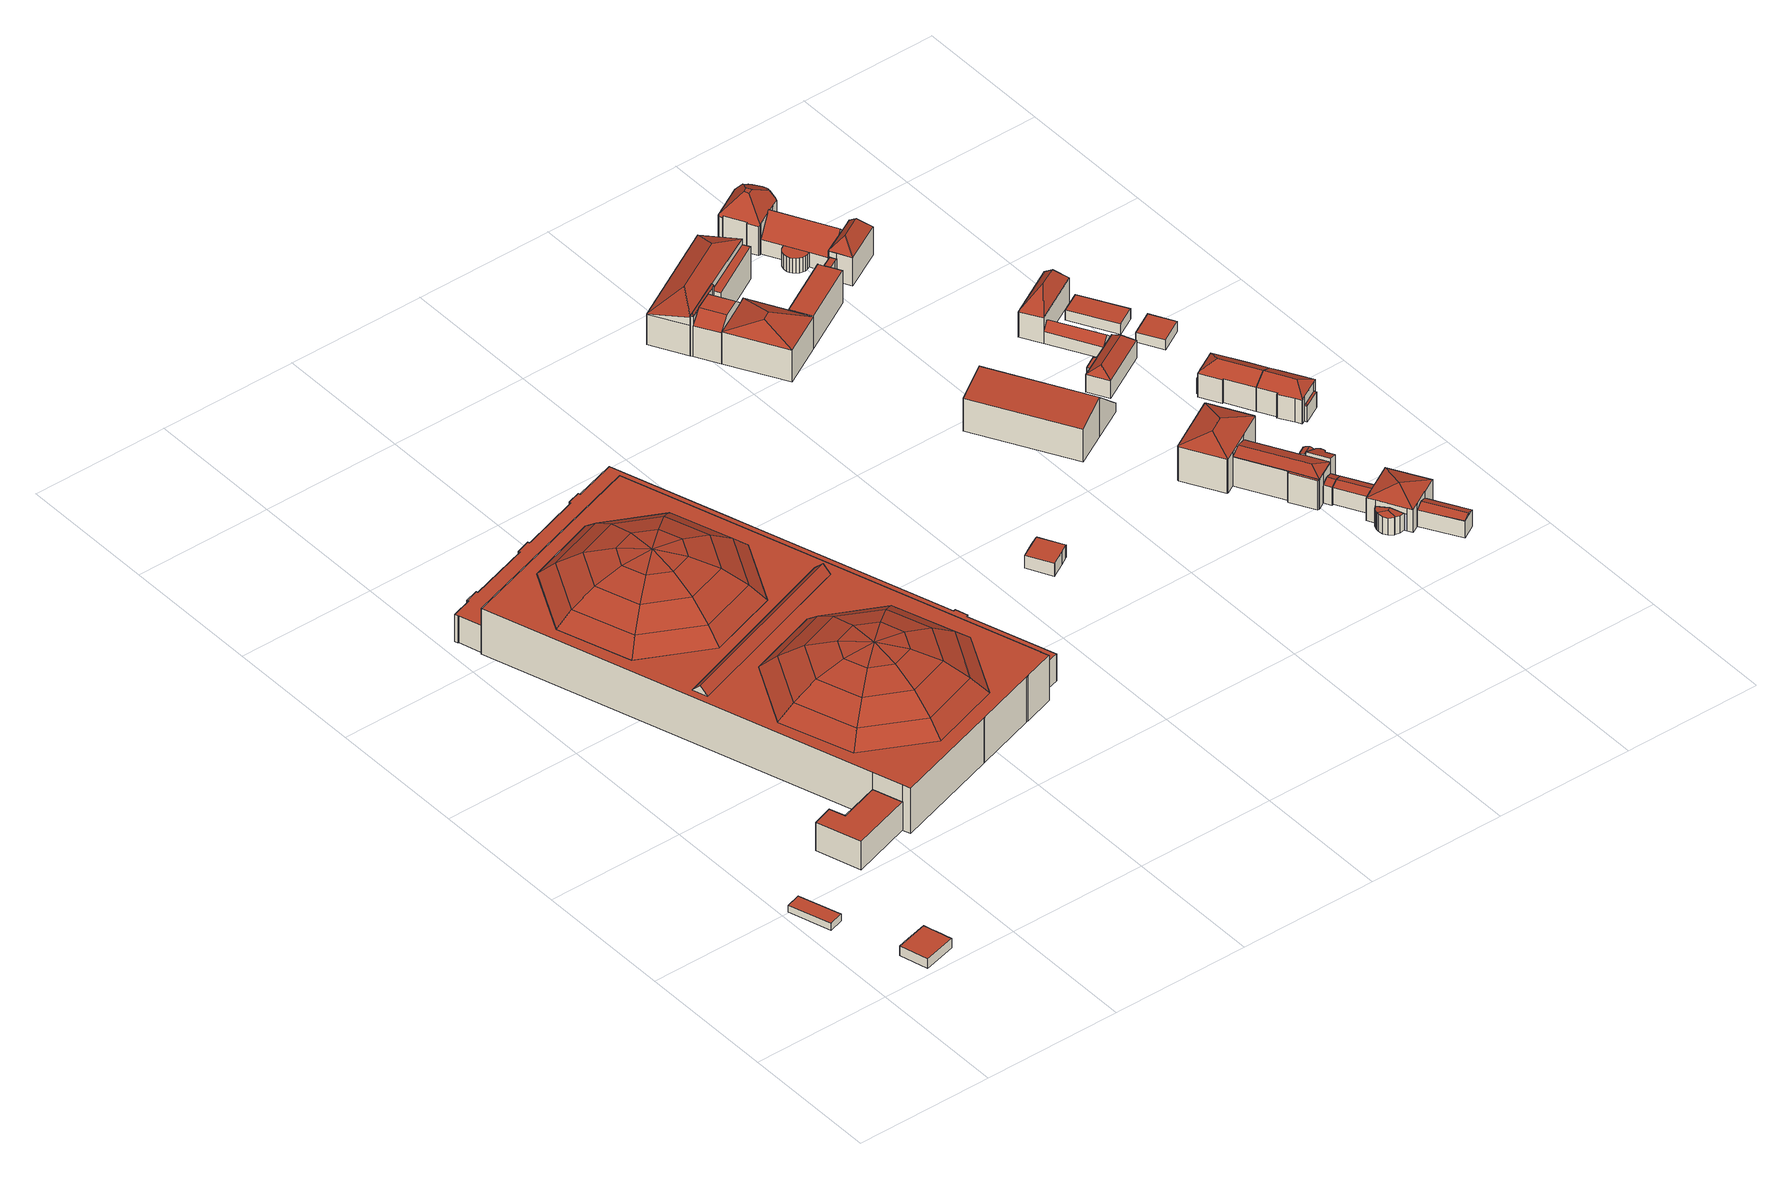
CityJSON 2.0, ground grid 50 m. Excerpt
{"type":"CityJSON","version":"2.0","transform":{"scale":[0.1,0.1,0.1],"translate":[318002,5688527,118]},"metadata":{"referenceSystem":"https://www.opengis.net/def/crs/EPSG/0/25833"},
"CityObjects":{
"building1":{"type":"Building","attributes":{"Dachtyp_tdc":"tdcPolyFlatRoof","Gemeindeschluessel":14713000,"Dachneigung":0,"QualitaetDacherkennung":82,"Geometrietyp2DReferenz":"3000","function":"31001_9998","roofType":"1000","measuredHeight":2.68},"geometry":[{"type":"MultiSurface","lod":"2","boundaries":[[[0,1,2,3]],[[1,4,5,2]],[[4,6,7,5]],[[6,0,3,7]],[[6,4,1,0]],[[3,2,5,7]]],"semantics":{"surfaces":[{"type":"WallSurface"},{"type":"RoofSurface"},{"type":"GroundSurface"}],"values":[0,0,0,0,1,2]}}]},
"building2":{"type":"Building","attributes":{"Dachtyp_tdc":"tdcPolyFlatRoof","Gemeindeschluessel":14713000,"Dachneigung":0,"QualitaetDacherkennung":83,"Geometrietyp2DReferenz":"3000","function":"31001_2000","roofType":"1000","measuredHeight":3.81},"geometry":[{"type":"MultiSurface","lod":"2","boundaries":[[[8,9,10,11]],[[9,12,13,10]],[[12,14,15,13]],[[14,16,17,15]],[[16,18,19,17]],[[18,20,21,19]],[[20,22,23,21]],[[22,8,11,23]],[[22,20,18,16,14,12,9,8]],[[11,10,13,15,17,19,21,23]]],"semantics":{"surfaces":[{"type":"WallSurface"},{"type":"RoofSurface"},{"type":"GroundSurface"}],"values":[0,0,0,0,0,0,0,0,1,2]}}]},
"building3":{"type":"Building","attributes":{"name":"Kohlrabizirkus","Dachtyp_tdc":"tdcPolyFlatRoof","Gemeindeschluessel":14713000,"Dachneigung":0,"QualitaetDacherkennung":100,"Geometrietyp2DReferenz":"3000","function":"31001_2090","roofType":"1000","measuredHeight":11.05},"geometry":[{"type":"MultiSurface","lod":"2","boundaries":[[[24,25,26,27]],[[25,28,29,26]],[[28,30,31,29]],[[30,32,33,31]],[[32,34,35,33]],[[34,24,27,35]],[[34,32,30,28,25,24]],[[27,26,29,31,33,35]]],"semantics":{"surfaces":[{"type":"WallSurface"},{"type":"RoofSurface"},{"type":"GroundSurface"}],"values":[0,0,0,0,0,0,1,2]}}]},
"building4":{"type":"Building","attributes":{"name":"Kohlrabizirkus","Gemeindeschluessel":14713000,"QualitaetDacherkennung":100,"Geometrietyp2DReferenz":"3000","function":"31001_2090","roofType":"9999"},"children":["building4-1","building4-2","building4-3","building4-4","building4-5"]},
"building4-1":{"type":"BuildingPart","attributes":{"Dachtyp_tdc":"tdcFreeFormRoof","Dachneigung":43.94,"QualitaetDacherkennung":100,"Geometrietyp2DReferenz":"3000","roofType":"5000","measuredHeight":14.96},"parents":["building4"],"geometry":[{"type":"MultiSurface","lod":"2","boundaries":[[[36,37,38]],[[36,38,39]],[[36,39,40]],[[36,40,41]],[[36,41,42]],[[36,42,43]],[[36,43,44]],[[36,44,37]],[[37,45,46,38]],[[38,46,47,39]],[[39,47,48,40]],[[40,48,49,41]],[[41,49,50,42]],[[42,50,51,43]],[[43,51,52,44]],[[44,52,45,37]],[[45,53,54,46]],[[46,54,55,47]],[[47,55,56,48]],[[48,56,57,49]],[[49,57,58,50]],[[50,58,59,51]],[[51,59,60,52]],[[52,60,53,45]],[[53,61,62,54]],[[54,62,63,55]],[[55,63,64,56]],[[56,64,65,57]],[[57,65,66,58]],[[58,66,67,59]],[[59,67,68,60]],[[60,68,61,53]],[[61,68,67,66,65,64,63,62]]],"semantics":{"surfaces":[{"type":"RoofSurface"},{"type":"ClosureSurface"}],"values":[0,0,0,0,0,0,0,0,0,0,0,0,0,0,0,0,0,0,0,0,0,0,0,0,0,0,0,0,0,0,0,0,1]}}]},
"building4-2":{"type":"BuildingPart","attributes":{"Dachtyp_tdc":"tdcPolyFlatRoof","Dachneigung":0,"QualitaetDacherkennung":100,"Geometrietyp2DReferenz":"3000","roofType":"1000","measuredHeight":17.82},"parents":["building4"],"geometry":[{"type":"MultiSurface","lod":"2","boundaries":[[[69,70,71,72,73,74]],[[70,75,76,71]],[[75,77,78,76]],[[77,79,80,78]],[[79,81,82,80]],[[81,83,84,82]],[[83,85,86,84]],[[85,87,88,86]],[[87,89,90,88]],[[89,91,92,93,94,90]],[[72,71,76,78,80,82,84,86,88,90,94,95]],[[95,94,93,96]],[[97,92,91,98]],[[97,96,93,92]],[[98,69,74,97]],[[96,73,72,95]],[[96,97,74,73]],[[85,83,81,79,77,75,70,69,98,91,89,87],[66,65,64,63,62,61,68,67],[99,100,101,102],[103,104,105,106,107,108,109,110]],[[66,67,68,61,62,63,64,65]],[[103,110,109,108,107,106,105,104]],[[99,102,101,100]]],"semantics":{"surfaces":[{"type":"WallSurface"},{"type":"GroundSurface"},{"type":"ClosureSurface"},{"type":"RoofSurface"}],"values":[0,0,0,0,0,0,0,0,0,0,1,0,0,2,0,0,2,3,2,2,2]}}]},
"building4-3":{"type":"BuildingPart","attributes":{"Dachtyp_tdc":"tdcFreeFormRoof","Dachneigung":43.94,"QualitaetDacherkennung":100,"Geometrietyp2DReferenz":"3000","roofType":"5000","measuredHeight":14.96},"parents":["building4"],"geometry":[{"type":"MultiSurface","lod":"2","boundaries":[[[111,112,113]],[[111,113,114]],[[111,114,115]],[[111,115,116]],[[111,116,117]],[[111,117,118]],[[111,118,119]],[[111,119,112]],[[112,120,121,113]],[[113,121,122,114]],[[114,122,123,115]],[[115,123,124,116]],[[116,124,125,117]],[[117,125,126,118]],[[118,126,127,119]],[[119,127,120,112]],[[120,128,129,121]],[[121,129,130,122]],[[122,130,131,123]],[[123,131,132,124]],[[124,132,133,125]],[[125,133,134,126]],[[126,134,135,127]],[[127,135,128,120]],[[128,108,107,129]],[[129,107,106,130]],[[130,106,105,131]],[[131,105,104,132]],[[132,104,103,133]],[[133,103,110,134]],[[134,110,109,135]],[[135,109,108,128]],[[104,105,106,107,108,109,110,103]]],"semantics":{"surfaces":[{"type":"RoofSurface"},{"type":"ClosureSurface"}],"values":[0,0,0,0,0,0,0,0,0,0,0,0,0,0,0,0,0,0,0,0,0,0,0,0,0,0,0,0,0,0,0,0,1]}}]},
"building4-4":{"type":"BuildingPart","attributes":{"Dachtyp_tdc":"tdcPolyFlatRoof","Dachneigung":0,"QualitaetDacherkennung":100,"Geometrietyp2DReferenz":"3000","roofType":"1000","measuredHeight":10.6},"parents":["building4"],"geometry":[{"type":"MultiSurface","lod":"2","boundaries":[[[92,136,137,93]],[[136,138,139,137]],[[138,140,141,139]],[[140,142,143,141]],[[142,144,145,143]],[[144,146,147,145]],[[146,148,149,147]],[[148,150,151,149]],[[150,152,153,151]],[[152,154,155,153]],[[154,156,157,155]],[[156,158,159,157]],[[158,160,161,159]],[[160,162,163,161]],[[162,164,165,163]],[[164,166,167,165]],[[166,168,169,167]],[[168,170,171,169]],[[170,172,173,171]],[[172,174,175,173]],[[174,176,177,175]],[[176,178,179,177]],[[178,180,181,179]],[[180,182,183,181]],[[182,74,73,183]],[[74,182,180,178,176,174,172,170,168,166,164,162,160,158,156,154,152,150,148,146,144,142,140,138,136,92,97]],[[96,93,137,139,141,143,145,147,149,151,153,155,157,159,161,163,165,167,169,171,173,175,177,179,181,183,73]],[[93,96,97,92]],[[96,73,74,97]]],"semantics":{"surfaces":[{"type":"WallSurface"},{"type":"RoofSurface"},{"type":"GroundSurface"},{"type":"ClosureSurface"}],"values":[0,0,0,0,0,0,0,0,0,0,0,0,0,0,0,0,0,0,0,0,0,0,0,0,0,1,2,3,3]}}]},
"building4-5":{"type":"BuildingPart","attributes":{"Dachtyp_tdc":"tdcGableRoof","Dachneigung":45,"QualitaetDacherkennung":100,"Geometrietyp2DReferenz":"3000","roofType":"3100","measuredHeight":2.92},"parents":["building4"],"geometry":[{"type":"MultiSurface","lod":"2","boundaries":[[[100,99,184]],[[102,101,185]],[[99,102,185,184]],[[101,100,184,185]],[[100,101,102,99]]],"semantics":{"surfaces":[{"type":"WallSurface"},{"type":"RoofSurface"},{"type":"ClosureSurface"}],"values":[0,0,1,1,2]}}]},
"building5":{"type":"Building","attributes":{"Dachtyp_tdc":"tdcPolyFlatRoof","Gemeindeschluessel":14713000,"Dachneigung":0,"QualitaetDacherkennung":83,"Geometrietyp2DReferenz":"3000","function":"31001_9998","roofType":"1000","measuredHeight":5.02},"geometry":[{"type":"MultiSurface","lod":"2","boundaries":[[[186,187,188,189]],[[187,190,191,188]],[[190,192,193,191]],[[192,194,195,193]],[[194,196,197,195]],[[196,198,199,197]],[[198,200,201,199]],[[200,202,203,201]],[[202,204,205,203]],[[204,206,207,205]],[[206,186,189,207]],[[206,204,202,200,198,196,194,192,190,187,186]],[[189,188,191,193,195,197,199,201,203,205,207]]],"semantics":{"surfaces":[{"type":"WallSurface"},{"type":"RoofSurface"},{"type":"GroundSurface"}],"values":[0,0,0,0,0,0,0,0,0,0,0,1,2]}}]},
"building6":{"type":"Building","attributes":{"name":"Universität Leipzig - Veterinärmedizinische Fakultät","Gemeindeschluessel":14713000,"Geometrietyp2DReferenz":"3000","function":"31001_3023","roofType":"9999"},"children":["building6-1","building6-2","building6-3","building6-4","building6-5","building6-6","building6-7","building6-8"]},
"building6-1":{"type":"BuildingPart","attributes":{"Dachtyp_tdc":"tdcHipRoof","Dachneigung":50.29,"QualitaetDacherkennung":67,"Geometrietyp2DReferenz":"3000","roofType":"3200","measuredHeight":15.91},"parents":["building6"],"geometry":[{"type":"MultiSurface","lod":"2","boundaries":[[[208,209,210,211]],[[209,212,210]],[[213,214,215,216]],[[214,217,218,215]],[[217,219,220,218]],[[219,221,222,220]],[[221,208,211,222]],[[223,208,224,225]],[[221,226,227]],[[208,221,227,224]],[[226,228,229,225,224,227]],[[213,225,229,214]],[[214,229,228,217]],[[217,228,226,219]],[[219,226,221]],[[209,223,225,213]],[[208,223,209]],[[211,210,230,216,215,218,220,222]],[[216,230,231,212,209,213]],[[230,210,212,231]]],"semantics":{"surfaces":[{"type":"WallSurface"},{"type":"RoofSurface"},{"type":"GroundSurface"},{"type":"ClosureSurface"}],"values":[0,0,0,0,0,0,0,1,1,1,1,0,0,0,0,0,0,2,0,3]}}]},
"building6-2":{"type":"BuildingPart","attributes":{"Dachtyp_tdc":"tdcPolyFlatRoof","Dachneigung":0,"QualitaetDacherkennung":67,"Geometrietyp2DReferenz":"3000","roofType":"1000","measuredHeight":12.81},"parents":["building6"],"geometry":[{"type":"MultiSurface","lod":"2","boundaries":[[[232,233,234,235,236]],[[233,237,238,234]],[[237,239,238]],[[240,241,242,243,244]],[[241,245,246,242]],[[245,247,248,249,246]],[[247,245,241,240,237,233,232]],[[235,234,238,243,242,246,249]],[[244,239,237,240]],[[244,243,238,239]],[[236,248,247,232]],[[235,249,248,236]]],"semantics":{"surfaces":[{"type":"WallSurface"},{"type":"RoofSurface"},{"type":"GroundSurface"},{"type":"ClosureSurface"}],"values":[0,0,0,0,0,0,1,2,0,3,0,3]}}]},
"building6-3":{"type":"BuildingPart","attributes":{"Dachtyp_tdc":"tdcCutGableRoof","Dachneigung":1.65,"QualitaetDacherkennung":38,"Geometrietyp2DReferenz":"3000","roofType":"9999","measuredHeight":15.88},"parents":["building6"],"geometry":[{"type":"MultiSurface","lod":"2","boundaries":[[[250,251,252,253]],[[254,255,256,257]],[[251,250,258,259,260,261]],[[255,254,262,263,264]],[[262,265,260,259,263]],[[253,252,257,256]],[[257,252,251,254]],[[250,253,256,255]],[[260,265,261]],[[254,251,261,265,262]],[[264,263,259,258]],[[255,264,258,250]]],"semantics":{"surfaces":[{"type":"WallSurface"},{"type":"RoofSurface"},{"type":"GroundSurface"},{"type":"ClosureSurface"}],"values":[0,0,1,1,1,2,3,3,0,3,0,3]}}]},
"building6-4":{"type":"BuildingPart","attributes":{"Dachtyp_tdc":"tdcHipRoof","Dachneigung":17.45,"QualitaetDacherkennung":15,"Geometrietyp2DReferenz":"3000","roofType":"3200","measuredHeight":16.06},"parents":["building6"],"geometry":[{"type":"MultiSurface","lod":"2","boundaries":[[[248,266,267,249]],[[266,268,250,253,267]],[[268,266,269]],[[248,236,270,271]],[[266,248,271,269]],[[270,264,258,268,269,271]],[[249,267,253,256,272,235]],[[272,256,255,264,270]],[[250,268,258]],[[256,253,250,255]],[[255,250,258,264]],[[236,235,272,270]],[[248,249,235,236]]],"semantics":{"surfaces":[{"type":"WallSurface"},{"type":"RoofSurface"},{"type":"GroundSurface"},{"type":"ClosureSurface"}],"values":[0,0,1,1,1,1,2,0,0,3,3,0,3]}}]},
"building6-5":{"type":"BuildingPart","attributes":{"Dachtyp_tdc":"tdcHipRoof","Dachneigung":29.47,"QualitaetDacherkennung":19,"Geometrietyp2DReferenz":"3000","roofType":"3200","measuredHeight":16.26},"parents":["building6"],"geometry":[{"type":"MultiSurface","lod":"2","boundaries":[[[273,274,275,276]],[[277,278,279,280]],[[281,282,283,284]],[[282,273,276,283]],[[285,273,286]],[[287,288,289]],[[273,287,289,286]],[[288,290,291,285,286,289]],[[277,292,291,290,278]],[[281,288,287,282]],[[282,287,273]],[[273,285,293,274]],[[276,275,280,279,284,283]],[[280,275,274,277]],[[284,279,278,281]],[[292,293,285,291]],[[274,293,292,277]],[[278,290,288,281]]],"semantics":{"surfaces":[{"type":"WallSurface"},{"type":"RoofSurface"},{"type":"GroundSurface"},{"type":"ClosureSurface"}],"values":[0,0,0,0,1,1,1,1,0,0,0,0,2,3,3,0,3,3]}}]},
"building6-6":{"type":"BuildingPart","attributes":{"Dachtyp_tdc":"tdcPolyFlatRoof","Dachneigung":0,"QualitaetDacherkennung":52,"Geometrietyp2DReferenz":"3000","roofType":"1000","measuredHeight":12.73},"parents":["building6"],"geometry":[{"type":"MultiSurface","lod":"2","boundaries":[[[293,294,295,275,274]],[[294,296,297,295]],[[296,292,277,280,297]],[[292,296,294,293]],[[275,295,297,280]],[[274,275,280,277]],[[274,277,292,293]]],"semantics":{"surfaces":[{"type":"WallSurface"},{"type":"RoofSurface"},{"type":"GroundSurface"},{"type":"ClosureSurface"}],"values":[0,0,0,1,2,3,3]}}]},
"building6-7":{"type":"BuildingPart","attributes":{"Dachtyp_tdc":"tdcPolyFlatRoof","Dachneigung":0,"QualitaetDacherkennung":34,"Geometrietyp2DReferenz":"3000","roofType":"1000","measuredHeight":8.87},"parents":["building6"],"geometry":[{"type":"MultiSurface","lod":"2","boundaries":[[[239,298,299,238]],[[298,231,230,299]],[[212,300,301,210]],[[300,302,242,301]],[[302,244,243,242]],[[302,300,212,231,298,239,244]],[[243,238,299,230,210,301,242]],[[238,243,244,239]],[[210,230,231,212]]],"semantics":{"surfaces":[{"type":"WallSurface"},{"type":"RoofSurface"},{"type":"GroundSurface"},{"type":"ClosureSurface"}],"values":[0,0,0,0,0,1,2,3,3]}}]},
"building6-8":{"type":"BuildingPart","attributes":{"Dachtyp_tdc":"tdcFreeFormRoof","Dachneigung":60.96,"QualitaetDacherkennung":14,"Geometrietyp2DReferenz":"3000","roofType":"5000","measuredHeight":16.61},"parents":["building6"],"geometry":[{"type":"MultiSurface","lod":"2","boundaries":[[[303,304,305,279,278,290]],[[304,306,254,257,305]],[[307,308,288,281,284,252,251]],[[309,304,303]],[[310,309,303,308]],[[310,308,307]],[[309,310,307,261,265,306,304]],[[284,279,305,257,252]],[[290,288,308,303]],[[278,279,284,281]],[[278,281,288,290]],[[251,261,307]],[[265,262,254,306]],[[251,252,257,254]],[[251,254,262,265,261]]],"semantics":{"surfaces":[{"type":"WallSurface"},{"type":"RoofSurface"},{"type":"GroundSurface"},{"type":"ClosureSurface"}],"values":[0,0,0,1,1,1,1,2,0,3,3,0,0,3,3]}}]},
"building7":{"type":"Building","attributes":{"name":"Universität Leipzig - Veterinärmedizinische Fakultät","Dachtyp_tdc":"tdcFreeFormRoof","Gemeindeschluessel":14713000,"Dachneigung":43.19,"QualitaetDacherkennung":10,"Geometrietyp2DReferenz":"3000","function":"31001_3023","roofType":"5000","measuredHeight":15.48},"geometry":[{"type":"MultiSurface","lod":"2","boundaries":[[[311,312,313,314]],[[312,315,316,313]],[[315,317,318,316]],[[317,319,320,318]],[[319,321,322,320]],[[321,311,314,322]],[[323,319,317,315,312,324]],[[321,323,324,311]],[[312,311,324]],[[321,319,323]],[[314,313,316,318,320,322]]],"semantics":{"surfaces":[{"type":"WallSurface"},{"type":"RoofSurface"},{"type":"GroundSurface"}],"values":[0,0,0,0,0,0,1,1,0,0,2]}}]},
"building8":{"type":"Building","attributes":{"name":"Universität Leipzig - Veterinärmedizinische Fakultät","Gemeindeschluessel":14713000,"Geometrietyp2DReferenz":"3000","function":"31001_3023","roofType":"9999"},"children":["building8-1","building8-2","building8-3","building8-4","building8-5","building8-6"]},
"building8-1":{"type":"BuildingPart","attributes":{"Dachtyp_tdc":"tdcGableRoof","Dachneigung":16.19,"QualitaetDacherkennung":59,"Geometrietyp2DReferenz":"3000","roofType":"3100","measuredHeight":7.88},"parents":["building8"],"geometry":[{"type":"MultiSurface","lod":"2","boundaries":[[[325,326,327,328]],[[326,329,330,327]],[[329,331,332,330]],[[331,333,334,332]],[[329,326,325,335]],[[335,333,331,329]],[[336,328,327,330,332,334]],[[325,328,336,335]],[[334,333,335,336]]],"semantics":{"surfaces":[{"type":"WallSurface"},{"type":"RoofSurface"},{"type":"GroundSurface"},{"type":"ClosureSurface"}],"values":[0,0,0,0,1,1,2,3,3]}}]},
"building8-2":{"type":"BuildingPart","attributes":{"Dachtyp_tdc":"tdcFreeFormRoof","Dachneigung":17.89,"QualitaetDacherkennung":87,"Geometrietyp2DReferenz":"3000","roofType":"5000","measuredHeight":15.94},"parents":["building8"],"geometry":[{"type":"MultiSurface","lod":"2","boundaries":[[[337,338,339,340]],[[337,341,342,338]],[[341,343,344,342]],[[343,345,346,344]],[[345,347,348,346]],[[347,349,350,348]],[[349,351,352,350]],[[351,353,354,352]],[[353,355,356,354]],[[355,357,358,356]],[[357,359,360,358]],[[359,361,362,360]],[[361,363,364,362]],[[363,365,366,364]],[[365,367,368,366]],[[367,369,368]],[[363,361,359,357,355,370]],[[349,347,345,343,371]],[[355,353,351,349,371,370]],[[343,341,337,367,365,363,370,371]],[[338,342,344,346,348,350,352,354,356,358,360,362,364,366,368]],[[337,340,372,369,367]],[[339,338,368,369]],[[339,369,372,340]]],"semantics":{"surfaces":[{"type":"WallSurface"},{"type":"RoofSurface"},{"type":"GroundSurface"},{"type":"ClosureSurface"}],"values":[0,0,0,0,0,0,0,0,0,0,0,0,0,0,0,0,1,1,1,1,2,0,3,3]}}]},
"building8-3":{"type":"BuildingPart","attributes":{"Dachtyp_tdc":"tdcPolyFlatRoof","Dachneigung":17.94,"QualitaetDacherkennung":54,"Geometrietyp2DReferenz":"3000","roofType":"2100","measuredHeight":12.74},"parents":["building8"],"geometry":[{"type":"MultiSurface","lod":"2","boundaries":[[[373,374,375,376]],[[374,377,378,375]],[[377,379,380,378]],[[379,381,382,380]],[[381,383,384,382]],[[383,385,386,384]],[[385,387,388,386]],[[387,389,390,388]],[[389,391,328,390]],[[389,387,385,383,381,379,377,374,373,392,393,391]],[[328,394,376,375,378,380,382,384,386,388,390]],[[395,396,328,391,393,397]],[[394,328,396,395]],[[392,397,393]],[[373,376,394,395,397,392]]],"semantics":{"surfaces":[{"type":"WallSurface"},{"type":"RoofSurface"},{"type":"GroundSurface"},{"type":"ClosureSurface"}],"values":[0,0,0,0,0,0,0,0,0,1,2,0,3,0,3]}}]},
"building8-4":{"type":"BuildingPart","attributes":{"Dachtyp_tdc":"tdcFreeFormRoof","Dachneigung":15.44,"QualitaetDacherkennung":60,"Geometrietyp2DReferenz":"3000","roofType":"5000","measuredHeight":12.09},"parents":["building8"],"geometry":[{"type":"MultiSurface","lod":"2","boundaries":[[[398,399,400,401,402]],[[399,403,404,400]],[[403,405,373,376,404]],[[406,403,399,398,407]],[[397,392,405,406,407]],[[405,403,406]],[[398,397,407]],[[401,400,404,376,394]],[[392,373,405]],[[394,376,373,392,397,395]],[[398,402,395,397]],[[402,401,394,395]]],"semantics":{"surfaces":[{"type":"WallSurface"},{"type":"RoofSurface"},{"type":"GroundSurface"},{"type":"ClosureSurface"}],"values":[0,0,0,1,1,0,0,2,0,3,0,3]}}]},
"building8-5":{"type":"BuildingPart","attributes":{"Dachtyp_tdc":"tdcHipAndGableRoof","Dachneigung":16.87,"QualitaetDacherkennung":69,"Geometrietyp2DReferenz":"3000","roofType":"5000","measuredHeight":12.92},"parents":["building8"],"geometry":[{"type":"MultiSurface","lod":"2","boundaries":[[[408,409,410,334,333]],[[339,338,411,412]],[[369,402,401,368]],[[413,414,396,415]],[[402,369,372,415,396,395]],[[416,413,415,372,340]],[[412,416,340,339]],[[409,413,416,412]],[[408,414,413,409]],[[396,414,408]],[[328,336,334,410,411,338,368,401,394]],[[333,335,325,396,408]],[[336,328,325,335]],[[333,334,336,335]],[[412,411,410,409]],[[368,338,339,369]],[[396,325,328,394,395]],[[395,394,401,402]],[[339,340,372,369]]],"semantics":{"surfaces":[{"type":"WallSurface"},{"type":"RoofSurface"},{"type":"GroundSurface"},{"type":"ClosureSurface"}],"values":[0,0,0,1,1,1,0,0,0,0,2,0,3,3,3,3,3,3,3]}}]},
"building8-6":{"type":"BuildingPart","attributes":{"Dachtyp_tdc":"tdcFreeFormRoof","Dachneigung":38.41,"QualitaetDacherkennung":36,"Geometrietyp2DReferenz":"3000","roofType":"5000","measuredHeight":11.78},"parents":["building8"],"geometry":[{"type":"MultiSurface","lod":"2","boundaries":[[[409,417,418,410]],[[417,419,420,418]],[[419,421,422,420]],[[421,423,424,422]],[[423,412,411,424]],[[425,412,423]],[[426,425,423,421]],[[427,426,421,419]],[[428,427,419,417]],[[428,417,409]],[[425,426,427,428,409,412]],[[410,418,420,422,424,411]],[[410,411,412,409]]],"semantics":{"surfaces":[{"type":"WallSurface"},{"type":"RoofSurface"},{"type":"GroundSurface"},{"type":"ClosureSurface"}],"values":[0,0,0,0,0,1,1,1,1,1,1,2,3]}}]},
"building9":{"type":"Building","attributes":{"name":"Universität Leipzig - Veterinärmedizinische Fakultät","Gemeindeschluessel":14713000,"Geometrietyp2DReferenz":"3000","function":"31001_3023","roofType":"9999"},"children":["building9-1","building9-2","building9-3"]},
"building9-1":{"type":"BuildingPart","attributes":{"Dachtyp_tdc":"tdcPolyFlatRoof","Dachneigung":0,"QualitaetDacherkennung":61,"Geometrietyp2DReferenz":"3000","roofType":"1000","measuredHeight":5.8},"parents":["building9"],"geometry":[{"type":"MultiSurface","lod":"2","boundaries":[[[429,430,431,432]],[[430,433,434,431]],[[433,435,436,434]],[[435,437,438,436]],[[437,439,440,438]],[[439,441,442,440]],[[441,443,444,442]],[[443,445,446,444]],[[445,447,448,449,446]],[[450,451,452,453,454]],[[451,455,456,452]],[[455,429,432,456]],[[455,451,450,447,445,443,441,439,437,435,433,430,429]],[[432,431,434,436,438,440,442,444,446,449,453,452,456]],[[454,448,447,450]],[[454,453,449,448]]],"semantics":{"surfaces":[{"type":"WallSurface"},{"type":"RoofSurface"},{"type":"GroundSurface"},{"type":"ClosureSurface"}],"values":[0,0,0,0,0,0,0,0,0,0,0,0,1,2,0,3]}}]},
"building9-2":{"type":"BuildingPart","attributes":{"Dachtyp_tdc":"tdcFreeFormRoof","Dachneigung":48.39,"QualitaetDacherkennung":49,"Geometrietyp2DReferenz":"3000","roofType":"5000","measuredHeight":18.56},"parents":["building9"],"geometry":[{"type":"MultiSurface","lod":"2","boundaries":[[[457,458,459,460]],[[458,461,462,459]],[[461,463,464,462]],[[463,465,466,464]],[[465,467,468,466]],[[467,469,470,468]],[[469,471,472,470]],[[471,473,474,472]],[[473,475,476,474]],[[475,477,478,476]],[[477,479,480,478]],[[479,481,482,480]],[[481,483,484,482]],[[483,485,486,484]],[[485,487,488,486]],[[487,489,490,488]],[[489,491,492,490]],[[491,493,494,492]],[[493,495,496,494]],[[495,497,498,496]],[[497,499,500,498]],[[499,501,502,500]],[[501,503,504,502]],[[503,505,506,507,504]],[[508,509,510,511,512]],[[509,513,514,510]],[[513,515,516,514]],[[515,457,460,516]],[[477,475,473,471,517,518]],[[497,495,493,491,489,487,485,483,481,479,477,518,519]],[[509,508,520,521,505,503,501,499,497,519,522]],[[471,469,467,465,463,461,458,457,515,513,509,522,517]],[[522,519,518,517]],[[460,459,462,464,466,468,470,472,474,476,478,480,482,484,486,488,490,492,494,496,498,500,502,504,507,511,510,514,516]],[[512,520,508]],[[521,506,505]],[[512,511,507,506]],[[512,506,521,520]]],"semantics":{"surfaces":[{"type":"WallSurface"},{"type":"RoofSurface"},{"type":"GroundSurface"},{"type":"ClosureSurface"}],"values":[0,0,0,0,0,0,0,0,0,0,0,0,0,0,0,0,0,0,0,0,0,0,0,0,0,0,0,0,1,1,1,1,1,2,0,0,3,3]}}]},
"building9-3":{"type":"BuildingPart","attributes":{"Dachtyp_tdc":"tdcGableRoof","Dachneigung":49.26,"QualitaetDacherkennung":57,"Geometrietyp2DReferenz":"3000","roofType":"3100","measuredHeight":12.88},"parents":["building9"],"geometry":[{"type":"MultiSurface","lod":"2","boundaries":[[[523,524,525,526]],[[524,454,453,525]],[[448,512,511,449]],[[506,523,526,507]],[[506,521,527,528,523]],[[448,454,524,528,527,520,512]],[[523,528,524]],[[526,525,453,449,511,507]],[[449,453,454,448]],[[507,511,512,506]],[[527,521,520]],[[520,521,506,512]]],"semantics":{"surfaces":[{"type":"WallSurface"},{"type":"RoofSurface"},{"type":"GroundSurface"},{"type":"ClosureSurface"}],"values":[0,0,0,0,1,1,0,2,3,3,0,3]}}]},
"building10":{"type":"Building","attributes":{"name":"Universität Leipzig - Veterinärmedizinische Fakultät","Gemeindeschluessel":14713000,"Geometrietyp2DReferenz":"3000","function":"31001_3023","roofType":"9999"},"children":["building10-1","building10-2","building10-3","building10-4"]},
"building10-1":{"type":"BuildingPart","attributes":{"Dachtyp_tdc":"tdcGableRoof","Dachneigung":16.48,"QualitaetDacherkennung":82,"Geometrietyp2DReferenz":"3000","roofType":"3100","measuredHeight":7.53},"parents":["building10"],"geometry":[{"type":"MultiSurface","lod":"2","boundaries":[[[529,331,530,531]],[[331,326,532,530]],[[326,533,534,532]],[[326,329,535,533]],[[529,535,329,331]],[[331,329,326]],[[534,531,530,532]],[[531,534,533,529]],[[535,529,533]]],"semantics":{"surfaces":[{"type":"WallSurface"},{"type":"RoofSurface"},{"type":"GroundSurface"},{"type":"ClosureSurface"}],"values":[0,0,0,1,1,0,2,3,3]}}]},
"building10-2":{"type":"BuildingPart","attributes":{"Dachtyp_tdc":"tdcTentRoof","Dachneigung":18.14,"QualitaetDacherkennung":90,"Geometrietyp2DReferenz":"3000","roofType":"3500","measuredHeight":11.52},"parents":["building10"],"geometry":[{"type":"MultiSurface","lod":"2","boundaries":[[[536,534,533]],[[536,537,538,534]],[[537,539,540,538]],[[539,541,542,540]],[[541,543,544,545,542]],[[546,547,548,549,550]],[[547,551,552,548]],[[551,553,554,552]],[[553,555,554]],[[556,557,558]],[[556,559,560,557]],[[559,561,562,560]],[[561,563,529,531,562]],[[539,537,564]],[[551,547,546,543,541,539,564]],[[559,556,553,551,564]],[[537,536,563,561,559,564]],[[534,538,540,542,545,549,548,552,554,565,557,560,562,531]],[[546,550,566,544,543]],[[550,549,545,544]],[[544,566,550]],[[558,567,555,553,556]],[[558,557,565,567]],[[565,554,555,567]],[[533,535,529,563,536]],[[533,534,531,529]],[[533,529,535]]],"semantics":{"surfaces":[{"type":"WallSurface"},{"type":"RoofSurface"},{"type":"GroundSurface"},{"type":"ClosureSurface"}],"values":[0,0,0,0,0,0,0,0,0,0,0,0,0,1,1,1,1,2,0,3,3,0,3,3,0,3,3]}}]},
"building10-3":{"type":"BuildingPart","attributes":{"Dachtyp_tdc":"tdcGableRoof","Dachneigung":20.22,"QualitaetDacherkennung":79,"Geometrietyp2DReferenz":"3000","roofType":"3100","measuredHeight":7.75},"parents":["building10"],"geometry":[{"type":"MultiSurface","lod":"2","boundaries":[[[568,569,570,542]],[[569,571,572,570]],[[571,550,549,572]],[[544,568,542,545]],[[569,568,544,566,573]],[[550,574,573,566]],[[571,574,550]],[[569,573,574,571]],[[542,570,572,549,545]],[[545,549,550,544]],[[550,566,544]]],"semantics":{"surfaces":[{"type":"WallSurface"},{"type":"RoofSurface"},{"type":"GroundSurface"},{"type":"ClosureSurface"}],"values":[0,0,0,0,1,1,0,0,2,3,3]}}]},
"building10-4":{"type":"BuildingPart","attributes":{"Dachtyp_tdc":"tdcFreeFormRoof","Dachneigung":10.07,"QualitaetDacherkennung":63,"Geometrietyp2DReferenz":"3000","roofType":"5000","measuredHeight":7.4},"parents":["building10"],"geometry":[{"type":"MultiSurface","lod":"2","boundaries":[[[555,575,576,554]],[[575,577,578,576]],[[577,579,580,578]],[[579,581,582,580]],[[581,583,584,582]],[[583,585,586,584]],[[585,587,588,586]],[[587,589,590,588]],[[589,591,592,590]],[[591,593,594,592]],[[593,558,557,594]],[[589,587,585,583,581,579,595]],[[579,577,575,555,567,595]],[[567,558,593,591,589,595]],[[557,565,554,576,578,580,582,584,586,588,590,592,594]],[[565,557,558,567]],[[565,567,555,554]]],"semantics":{"surfaces":[{"type":"WallSurface"},{"type":"RoofSurface"},{"type":"GroundSurface"},{"type":"ClosureSurface"}],"values":[0,0,0,0,0,0,0,0,0,0,0,1,1,1,2,3,3]}}]},
"building11":{"type":"Building","attributes":{"name":"Universität Leipzig - Veterinärmedizinische Fakultät","Gemeindeschluessel":14713000,"Geometrietyp2DReferenz":"3000","function":"31001_3023","roofType":"9999"},"children":["building11-1","building11-2"]},
"building11-1":{"type":"BuildingPart","attributes":{"Dachtyp_tdc":"tdcPolyFlatRoof","Dachneigung":0,"QualitaetDacherkennung":39,"Geometrietyp2DReferenz":"3000","roofType":"1000","measuredHeight":6.67},"parents":["building11"],"geometry":[{"type":"MultiSurface","lod":"2","boundaries":[[[596,597,598,599]],[[597,600,601,598]],[[600,602,603,601]],[[604,596,599,605]],[[604,602,600,597,596]],[[599,598,601,603,605]],[[605,603,602,604]]],"semantics":{"surfaces":[{"type":"WallSurface"},{"type":"RoofSurface"},{"type":"GroundSurface"},{"type":"ClosureSurface"}],"values":[0,0,0,0,1,2,3]}}]},
"building11-2":{"type":"BuildingPart","attributes":{"Dachtyp_tdc":"tdcHipRoof","Dachneigung":36.74,"QualitaetDacherkennung":79,"Geometrietyp2DReferenz":"3000","roofType":"3200","measuredHeight":9.83},"parents":["building11"],"geometry":[{"type":"MultiSurface","lod":"2","boundaries":[[[606,607,601,603,602]],[[607,608,609,601]],[[608,610,611,609]],[[610,612,613,611]],[[612,614,615,613]],[[614,616,617,615]],[[616,618,619,617]],[[618,620,605,619]],[[620,604,605]],[[618,616,621]],[[614,612,622]],[[616,614,622,621]],[[612,610,608,607,606,620,618,621,622]],[[603,601,609,611,613,615,617,619,605]],[[602,604,620,606]],[[602,603,605,604]]],"semantics":{"surfaces":[{"type":"WallSurface"},{"type":"RoofSurface"},{"type":"GroundSurface"},{"type":"ClosureSurface"}],"values":[0,0,0,0,0,0,0,0,0,1,1,1,1,2,0,3]}}]},
"building12":{"type":"Building","attributes":{"name":"Universität Leipzig - Veterinärmedizinische Fakultät","Gemeindeschluessel":14713000,"Geometrietyp2DReferenz":"3000","function":"31001_3023","roofType":"9999"},"children":["building12-1","building12-2"]},
"building12-1":{"type":"BuildingPart","attributes":{"Dachtyp_tdc":"tdcHipRoof","Dachneigung":49.35,"QualitaetDacherkennung":47,"Geometrietyp2DReferenz":"3000","roofType":"3200","measuredHeight":14.59},"parents":["building12"],"geometry":[{"type":"MultiSurface","lod":"2","boundaries":[[[623,624,625,626]],[[624,627,628,625]],[[629,623,626,630,631]],[[627,624,632]],[[623,629,633]],[[624,623,633,632]],[[629,627,632,633]],[[626,625,628,634,630]],[[629,631,635,636,634,628,627]],[[631,630,634,636]],[[635,631,636]]],"semantics":{"surfaces":[{"type":"WallSurface"},{"type":"RoofSurface"},{"type":"GroundSurface"},{"type":"ClosureSurface"}],"values":[0,0,0,1,1,1,1,2,0,3,3]}}]},
"building12-2":{"type":"BuildingPart","attributes":{"Dachtyp_tdc":"tdcGableRoof","Dachneigung":44.35,"QualitaetDacherkennung":85,"Geometrietyp2DReferenz":"3000","roofType":"3100","measuredHeight":7.31},"parents":["building12"],"geometry":[{"type":"MultiSurface","lod":"2","boundaries":[[[637,631,630,638]],[[636,639,640,634]],[[639,637,638,640]],[[637,639,641]],[[631,637,641,635]],[[639,636,635,641]],[[638,630,634,640]],[[636,634,630,631]],[[636,631,635]]],"semantics":{"surfaces":[{"type":"WallSurface"},{"type":"RoofSurface"},{"type":"GroundSurface"},{"type":"ClosureSurface"}],"values":[0,0,0,0,1,1,2,3,3]}}]},
"building13":{"type":"Building","attributes":{"name":"Universität Leipzig - Veterinärmedizinische Fakultät","Gemeindeschluessel":14713000,"Geometrietyp2DReferenz":"3000","function":"31001_3023","roofType":"9999"},"children":["building13-1","building13-2"]},
"building13-1":{"type":"BuildingPart","attributes":{"Dachtyp_tdc":"tdcHipAndGableRoof","Dachneigung":29.07,"QualitaetDacherkennung":53,"Geometrietyp2DReferenz":"3000","roofType":"5000","measuredHeight":12.27},"parents":["building13"],"geometry":[{"type":"MultiSurface","lod":"2","boundaries":[[[642,643,644,645]],[[643,646,647,644]],[[646,648,649,647]],[[648,650,651,649]],[[650,652,653,651]],[[652,654,655,653]],[[654,656,655]],[[657,658,659,660,661]],[[658,662,663,659]],[[662,664,665,663]],[[664,666,667,665]],[[666,642,645,667]],[[662,658,657,654,652,668]],[[652,650,648,646,643,642,668]],[[642,666,664,662,668]],[[645,644,647,649,651,653,655,660,659,663,665,667]],[[661,656,654,657]],[[661,660,655,656]]],"semantics":{"surfaces":[{"type":"WallSurface"},{"type":"RoofSurface"},{"type":"GroundSurface"},{"type":"ClosureSurface"}],"values":[0,0,0,0,0,0,0,0,0,0,0,0,1,1,1,2,0,3]}}]},
"building13-2":{"type":"BuildingPart","attributes":{"Dachtyp_tdc":"tdcPolyFlatRoof","Dachneigung":46.97,"QualitaetDacherkennung":31,"Geometrietyp2DReferenz":"3000","roofType":"2100","measuredHeight":6.89},"parents":["building13"],"geometry":[{"type":"MultiSurface","lod":"2","boundaries":[[[669,670,659,671]],[[670,661,660,659]],[[656,672,673,655]],[[672,669,671,673]],[[672,656,661,670,669]],[[671,659,660,655,673]],[[656,655,660,661]]],"semantics":{"surfaces":[{"type":"WallSurface"},{"type":"RoofSurface"},{"type":"GroundSurface"},{"type":"ClosureSurface"}],"values":[0,0,0,0,1,2,3]}}]},
"building14":{"type":"Building","attributes":{"name":"Universität Leipzig - Veterinärmedizinische Fakultät","Gemeindeschluessel":14713000,"Geometrietyp2DReferenz":"3000","function":"31001_3023","roofType":"9999"},"children":["building14-1","building14-2"]},
"building14-1":{"type":"BuildingPart","attributes":{"Dachtyp_tdc":"tdcHipAndGableRoof","Dachneigung":28.28,"QualitaetDacherkennung":57,"Geometrietyp2DReferenz":"3000","roofType":"5000","measuredHeight":12.18},"parents":["building14"],"geometry":[{"type":"MultiSurface","lod":"2","boundaries":[[[674,675,676,677]],[[675,643,644,676]],[[643,678,645,644]],[[678,666,667,645]],[[666,679,680,667]],[[679,681,682,680]],[[681,683,684,682]],[[683,685,684]],[[686,687,688]],[[686,689,690,687]],[[689,691,692,690]],[[691,693,694,692]],[[693,674,677,694]],[[689,686,683,681,695]],[[681,679,666,678,695]],[[678,643,675,674,693,691,689,695]],[[677,676,644,645,667,680,682,684,687,690,692,694]],[[686,688,685,683]],[[688,687,684,685]]],"semantics":{"surfaces":[{"type":"WallSurface"},{"type":"RoofSurface"},{"type":"GroundSurface"},{"type":"ClosureSurface"}],"values":[0,0,0,0,0,0,0,0,0,0,0,0,0,1,1,1,2,0,3]}}]},
"building14-2":{"type":"BuildingPart","attributes":{"Dachtyp_tdc":"tdcFreeFormRoof","Dachneigung":54.69,"QualitaetDacherkennung":29,"Geometrietyp2DReferenz":"3000","roofType":"5000","measuredHeight":6.68},"parents":["building14"],"geometry":[{"type":"MultiSurface","lod":"2","boundaries":[[[685,696,697,684]],[[696,698,699,697]],[[698,688,687,699]],[[700,688,698]],[[701,700,698,696]],[[701,696,685]],[[700,701,685,688]],[[697,699,687,684]],[[684,687,688,685]]],"semantics":{"surfaces":[{"type":"WallSurface"},{"type":"RoofSurface"},{"type":"GroundSurface"},{"type":"ClosureSurface"}],"values":[0,0,0,1,1,1,1,2,3]}}]},
"building15":{"type":"Building","attributes":{"name":"Universität Leipzig - Veterinärmedizinische Fakultät","Dachtyp_tdc":"tdcPolyFlatRoof","Gemeindeschluessel":14713000,"Dachneigung":0,"QualitaetDacherkennung":81,"Geometrietyp2DReferenz":"3000","function":"31001_3023","roofType":"1000","measuredHeight":4.04},"geometry":[{"type":"MultiSurface","lod":"2","boundaries":[[[702,703,704,705]],[[703,706,707,704]],[[706,708,709,707]],[[708,702,705,709]],[[708,706,703,702]],[[705,704,707,709]]],"semantics":{"surfaces":[{"type":"WallSurface"},{"type":"RoofSurface"},{"type":"GroundSurface"}],"values":[0,0,0,0,1,2]}}]},
"building16":{"type":"Building","attributes":{"name":"Universität Leipzig - Veterinärmedizinische Fakultät","Dachtyp_tdc":"tdcPolyFlatRoof","Gemeindeschluessel":14713000,"Dachneigung":0,"QualitaetDacherkennung":84,"Geometrietyp2DReferenz":"3000","function":"31001_3023","roofType":"1000","measuredHeight":3.95},"geometry":[{"type":"MultiSurface","lod":"2","boundaries":[[[710,711,712,713]],[[711,714,715,712]],[[714,716,717,715]],[[716,710,713,717]],[[716,714,711,710]],[[713,712,715,717]]],"semantics":{"surfaces":[{"type":"WallSurface"},{"type":"RoofSurface"},{"type":"GroundSurface"}],"values":[0,0,0,0,1,2]}}]}
},
"vertices":[
[53,327,63],[5,478,63],[5,478,36],[53,327,36],[57,494,63],[57,494,36],[105,344,63],[105,344,36],
[285,32,73],[167,1,73],[167,1,35],[285,32,35],[140,103,73],[140,103,35],[182,114,73],[182,114,35],[196,118,73],[196,118,35],[258,134,73],[258,134,35],[266,104,73],[266,104,35],[270,90,73],[270,90,35],
[542,589,122],[325,520,122],[325,520,11],[542,589,11],[275,678,122],[275,678,11],[347,702,122],[347,702,11],[365,647,122],[365,647,11],[509,693,122],[509,693,11],
[791,1036,338],[902,1028,326],[875,1109,326],[799,1148,326],[717,1120,326],[679,1044,326],[706,963,326],[783,925,326],[864,952,326],[1004,1021,293],[952,1177,293],[806,1250,293],[650,1198,293],[577,1051,293],[629,896,293],[776,823,293],[931,875,293],[1088,1015,240],[1016,1232,240],[812,1333,240],[595,1261,240],[494,1057,240],[566,841,240],[770,739,240],[986,811,240],[1146,1011,188],[1060,1270,188],[816,1391,188],[557,1305,188],[435,1061,188],[522,802,188],[766,681,188],[1025,767,188],
[1271,822,188],[1270,822,188],[1270,822,10],[1271,822,10],[1271,822,16],[1271,822,122],[1280,793,188],[1280,793,10],[1169,758,188],[1169,758,10],[1162,756,188],[1162,756,10],[941,685,188],[941,685,10],[938,684,188],[938,684,10],[552,561,188],[552,561,10],[542,589,188],[542,589,10],[509,693,188],[509,693,10],[75,2052,188],[75,2052,122],[75,2052,16],[75,2052,10],[803,2285,10],[803,2285,16],[803,2285,122],[803,2285,188],[347,1291,188],[329,1346,188],[989,1569,188],[1006,1513,188],[275,1572,188],[189,1831,188],[310,2075,188],[569,2162,188],[813,2040,188],[899,1781,188],[778,1537,188],[519,1451,188],
[544,1806,338],[655,1798,326],[628,1879,326],[552,1918,326],[471,1891,326],[432,1814,326],[460,1733,326],[536,1695,326],[617,1722,326],[757,1791,293],[705,1947,293],[559,2020,293],[404,1968,293],[331,1821,293],[382,1666,293],[529,1593,293],[684,1645,293],[841,1785,240],[769,2002,240],[565,2103,240],[349,2031,240],[247,1827,240],[319,1611,240],[523,1509,240],[739,1581,240],
[50,2131,122],[50,2131,16],[48,2131,122],[48,2131,16],[44,2144,122],[44,2144,16],[117,2167,122],[117,2167,16],[115,2172,122],[115,2172,16],[164,2188,122],[164,2188,16],[166,2182,122],[166,2182,16],[387,2252,122],[387,2252,16],[385,2258,122],[385,2258,16],[435,2274,122],[435,2274,16],[437,2268,122],[437,2268,16],[655,2338,122],[655,2338,16],[653,2345,122],[653,2345,16],[702,2360,122],[702,2360,16],[704,2353,122],[704,2353,16],[856,2401,122],[856,2401,16],[988,1987,122],[988,1987,16],[1004,1938,122],[1004,1938,16],[1238,1205,122],[1238,1205,16],[1245,1207,122],[1245,1207,16],[1259,1163,122],[1259,1163,16],[1252,1160,122],[1252,1160,16],[1352,848,122],[1352,848,16],[1310,835,122],[1310,835,16],
[338,1318,217],[998,1541,217],
[1680,1231,108],[1631,1203,108],[1631,1203,58],[1680,1231,58],[1630,1202,108],[1630,1202,58],[1583,1290,108],[1583,1290,58],[1632,1317,108],[1632,1317,58],[1662,1334,108],[1662,1334,58],[1667,1336,108],[1667,1336,58],[1668,1334,108],[1668,1334,58],[1708,1261,108],[1708,1261,58],[1714,1250,108],[1714,1250,58],[1711,1248,108],[1711,1248,58],
[2025,2672,168],[2000,2719,168],[2000,2719,57],[2025,2672,57],[2000,2719,146],[1987,2743,168],[2014,2757,168],[2014,2757,57],[1987,2743,57],[2098,2802,168],[2098,2802,57],[2129,2818,168],[2129,2818,57],[2167,2748,168],[2167,2748,57],[2000,2719,169],[2038,2725,216],[1987,2743,169],[2129,2818,169],[2115,2766,216],[2098,2802,169],[2014,2757,169],[1989,2739,57],[1989,2739,146],
[1705,2585,185],[1910,2699,185],[1910,2699,57],[1705,2585,57],[1705,2585,182],[1911,2697,185],[1911,2697,57],[1911,2697,146],[1922,2676,185],[1923,2677,185],[1923,2677,57],[1922,2676,57],[1922,2676,146],[1950,2628,185],[1950,2628,57],[1745,2514,185],[1745,2514,181],[1745,2514,57],
[1480,2631,179],[1434,2713,178],[1434,2713,57],[1480,2631,57],[1569,2786,182],[1613,2705,182],[1613,2705,57],[1569,2786,57],[1484,2633,183],[1520,2653,216],[1474,2735,216],[1473,2734,214],[1538,2769,214],[1583,2688,214],[1613,2705,183],[1525,2762,214],
[1592,2429,181],[1592,2429,57],[1480,2631,183],[1592,2564,218],[1633,2716,183],[1626,2583,218],[1633,2716,57],
[1719,3045,176],[1790,2917,176],[1790,2917,57],[1719,3045,57],[1580,2803,176],[1574,2799,176],[1574,2799,57],[1580,2803,57],[1430,2721,176],[1360,2846,176],[1360,2846,57],[1430,2721,57],[1790,2917,207],[1696,2944,220],[1360,2846,178],[1430,2721,208],[1500,2837,220],[1574,2799,208],[1580,2803,208],[1580,2803,185],[1790,2917,185],
[1804,2892,185],[1804,2892,57],[1594,2776,185],[1594,2776,57],
[1979,2734,146],[1979,2734,57],[1990,2714,146],[1990,2714,57],[1923,2677,146],
[1574,2799,214],[1578,2791,214],[1578,2791,57],[1569,2786,214],[1434,2713,214],[1430,2721,214],[1572,2793,223],[1436,2720,223],
[1864,1937,168],[1979,2001,194],[1979,2001,40],[1864,1937,40],[2090,2062,75],[2090,2062,40],[2282,1716,75],[2282,1716,40],[2171,1654,194],[2171,1654,40],[2055,1591,168],[2055,1591,40],[2170,1654,195],[1979,2000,195],
[2536,988,133],[2551,961,133],[2551,961,63],[2536,988,63],[2524,946,142],[2524,946,63],[2498,932,133],[2498,932,63],[2483,958,133],[2483,958,63],[2509,973,142],[2509,973,63],
[2319,1194,195],[2319,1194,63],[2319,1194,178],[2319,1194,179],[2288,1177,195],[2288,1177,63],[2286,1178,196],[2286,1178,63],[2284,1178,196],[2284,1178,63],[2207,1317,196],[2207,1317,63],[2207,1321,197],[2207,1321,63],[2208,1323,196],[2208,1323,63],[2401,1431,196],[2401,1431,63],[2402,1429,197],[2402,1429,63],[2402,1428,197],[2402,1428,63],[2404,1428,196],[2404,1428,63],[2481,1289,196],[2481,1289,63],[2481,1287,196],[2481,1287,63],[2480,1284,196],[2480,1284,63],[2398,1238,196],[2398,1238,63],[2398,1238,178],[2372,1320,223],[2314,1287,223],[2357,1215,192],
[2535,1067,178],[2543,1069,176],[2543,1069,63],[2535,1067,63],[2551,1066,174],[2551,1066,63],[2557,1061,173],[2557,1061,63],[2561,1054,173],[2561,1054,63],[2560,1043,175],[2560,1043,63],[2553,1035,178],[2553,1035,63],[2568,1008,178],[2568,1008,63],[2566,1004,180],[2566,1004,63],[2536,988,191],[2529,1066,180],[2497,1060,191],[2497,1060,63],[2497,1060,178],[2536,988,178],[2497,1060,183],
[2486,1078,179],[2516,1095,179],[2516,1095,63],[2486,1078,63],[2486,1078,178],[2521,1092,180],[2521,1092,63],[2535,1067,180],[2528,1080,184],[2495,1062,184],
[2483,958,178],[2457,943,178],[2457,943,63],[2407,1034,63],[2407,1034,178],[2457,943,179],[2483,958,179],[2474,1004,192],[2407,1034,179],
[2453,941,178],[2453,941,63],[2449,942,178],[2449,942,63],[2402,1027,178],[2402,1027,63],[2403,1032,178],[2403,1032,63],[2406,1030,180],[2406,1028,181],[2451,945,181],[2452,945,180],
[1948,2818,116],[1938,2821,116],[1938,2821,58],[1948,2818,58],[1929,2826,116],[1929,2826,58],[1921,2833,116],[1921,2833,58],[1915,2841,116],[1915,2841,58],[1912,2851,116],[1912,2851,58],[1911,2866,116],[1911,2866,58],[1916,2880,116],[1916,2880,58],[1925,2892,116],[1925,2892,58],[1937,2900,116],[1937,2900,115],[1937,2900,58],[1978,2824,116],[1968,2820,116],[1968,2820,58],[1978,2824,58],[1978,2824,115],[1958,2817,116],[1958,2817,58],
[1874,2999,171],[1876,3000,174],[1876,3000,58],[1874,2999,58],[1838,3069,175],[1838,3069,58],[1835,3067,170],[1835,3067,58],[1829,3079,171],[1829,3079,58],[1831,3080,174],[1831,3080,58],[1830,3081,174],[1830,3081,58],[1830,3082,174],[1830,3082,58],[1944,3145,175],[1944,3145,58],[1951,3143,180],[1951,3143,58],[1960,3126,202],[1960,3126,58],[1966,3117,202],[1966,3117,58],[1980,3124,192],[1980,3124,58],[1996,3123,182],[1996,3123,58],[2010,3116,176],[2010,3116,58],[2020,3104,175],[2020,3104,58],[2023,3089,177],[2023,3089,58],[2020,3075,184],[2020,3075,58],[2012,3063,193],[2012,3063,58],[1999,3056,202],[1999,3056,58],[2003,3048,203],[2003,3048,58],[2011,3033,183],[2011,3033,58],[2012,3032,181],[2012,3032,58],[2012,3025,174],[2012,3025,58],[1986,3011,175],[1986,3011,150],[1986,3011,58],[1902,2966,177],[1899,2965,177],[1899,2965,58],[1902,2966,58],[1902,2966,115],[1897,2963,174],[1897,2963,58],[1893,2964,170],[1893,2964,58],[1909,3055,243],[1925,3064,243],[1936,3049,242],[1948,2991,176],[1965,3000,176],[1917,3039,242],
[2098,2802,150],[2014,2757,115],[2014,2757,58],[2098,2802,58],[1956,2995,187],[2068,2786,187],
[2557,823,133],[2498,932,67],[2557,823,67],[2551,961,67],[2611,853,133],[2611,853,67],[2584,838,142],
[2611,853,157],[2664,883,157],[2664,883,67],[2741,747,157],[2741,747,67],[2686,716,156],[2686,716,67],[2686,717,157],[2686,717,133],[2686,717,67],[2632,687,156],[2632,688,157],[2632,688,67],[2632,687,67],[2632,687,133],[2605,672,156],[2605,672,67],[2595,690,156],[2595,690,67],[2595,690,131],[2544,781,156],[2544,781,67],[2544,781,132],[2529,807,156],[2529,807,67],[2558,823,157],[2558,823,67],[2557,823,156],[2634,777,182],[2568,739,67],[2658,702,144],[2568,739,141],
[2686,716,133],[2762,582,133],[2762,582,67],[2710,552,133],[2710,552,67],[2736,567,144],[2710,552,134],
[2590,698,133],[2590,698,67],[2572,695,134],[2572,695,67],[2555,699,136],[2555,699,67],[2553,699,136],[2553,699,67],[2538,710,133],[2538,710,67],[2528,726,133],[2528,726,67],[2525,741,134],[2525,741,67],[2526,750,136],[2526,750,67],[2527,756,135],[2527,756,67],[2533,770,133],[2533,770,67],[2554,732,141],
[2291,1867,114],[2338,1894,114],[2338,1894,47],[2291,1867,47],[2344,1884,114],[2344,1884,47],[2344,1883,114],[2344,1883,47],[2296,1857,114],[2296,1857,47],
[2344,1883,115],[2344,1884,115],[2392,1910,115],[2392,1910,47],[2442,1937,115],[2442,1937,47],[2449,1941,115],[2449,1941,47],[2489,1871,115],[2489,1871,47],[2306,1770,115],[2306,1770,47],[2267,1841,115],[2267,1841,47],[2296,1857,115],[2309,1818,145],[2446,1893,145],
[2256,2155,166],[2438,2255,167],[2438,2255,68],[2256,2155,68],[2478,2184,168],[2478,2184,68],[2296,2083,168],[2296,2083,68],[2296,2083,115],[2428,2203,214],[2365,2169,214],[2345,2110,68],[2320,2097,141],[2345,2110,114],
[2392,1910,114],[2392,1910,68],[2442,1937,113],[2442,1937,68],[2417,1924,141],
[2640,1445,193],[2594,1421,164],[2594,1421,70],[2640,1445,70],[2542,1517,164],[2542,1517,70],[2538,1515,162],[2538,1515,70],[2499,1586,162],[2499,1586,70],[2503,1588,165],[2503,1588,70],[2512,1593,165],[2512,1593,70],[2512,1593,139],[2579,1630,165],[2579,1631,165],[2579,1631,70],[2579,1630,70],[2579,1630,139],[2590,1637,165],[2590,1637,70],[2649,1532,165],[2649,1532,70],[2684,1469,165],[2684,1469,70],[2567,1577,193],
[2574,1639,128],[2579,1631,139],[2574,1639,70],[2508,1602,128],[2508,1602,70],
[2624,1358,162],[2628,1360,164],[2628,1360,70],[2624,1358,70],[2640,1445,192],[2698,1444,165],[2698,1444,70],[2758,1338,165],[2758,1338,70],[2745,1330,164],[2745,1330,70],[2745,1330,130],[2679,1294,164],[2679,1294,70],[2679,1294,130],[2668,1287,164],[2668,1287,70],[2665,1286,163],[2665,1286,70],[2654,1307,163],[2654,1307,70],[2694,1347,192],
[2749,1321,130],[2749,1321,70],[2684,1285,130],[2684,1285,70],[2686,1292,137],[2742,1323,137],
[2504,1967,111],[2416,2126,111],[2416,2126,70],[2504,1967,70],[2486,2164,111],[2486,2164,70],[2574,2006,111],[2574,2006,70],
[2648,1871,109],[2564,1824,109],[2564,1824,70],[2648,1871,70],[2517,1909,109],[2517,1909,70],[2601,1956,109],[2601,1956,70]
]}
